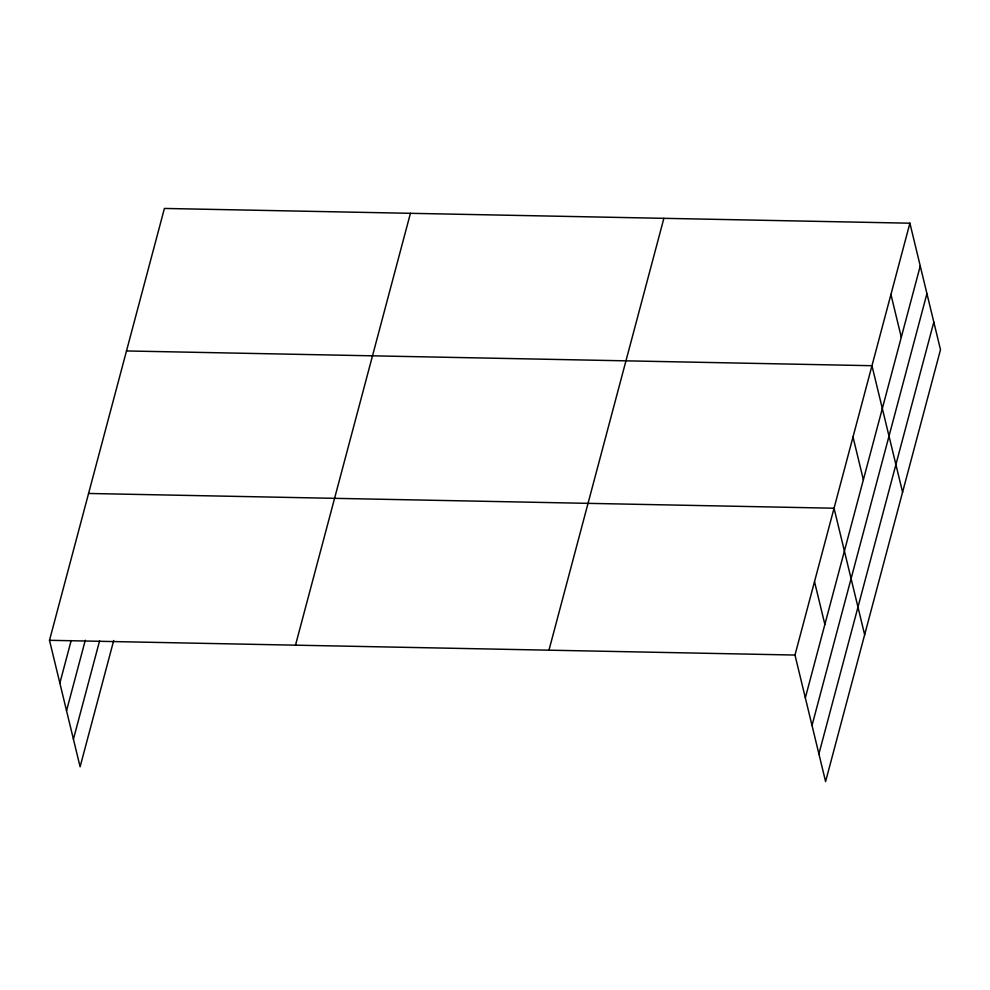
<?xml version="1.0" encoding="UTF-8"?>
<svg xmlns="http://www.w3.org/2000/svg" width="990" height="990" viewBox="0 0 990 990"><rect width="100%" height="100%" fill="white"/><g stroke="black" fill="none" stroke-linecap="round" stroke-linejoin="round"><path stroke-width="1.49" d="M113.701 640.53L80.103 766.804L49.5 640.307L164.414 208.445L909.897 223.196L940.5 349.693L825.586 781.555L794.982 655.046L909.897 223.196M59.858 683.1L71.181 640.518M66.54 710.721L85.288 640.245M73.421 739.184L99.606 640.815M295.503 645.171L410.429 213.308M548.967 650.183L663.882 218.32M805.328 697.851L920.255 265.988M812.01 725.472L926.937 293.609M818.903 753.935L933.818 322.072M126.497 350.955L871.967 365.706L902.583 492.216M88.568 493.466L834.05 508.217L864.654 634.726M49.5 640.307L794.982 655.046M890.938 294.451L901.284 337.243M853.009 436.961L863.367 479.754M814.51 581.637L824.868 624.43"/></g></svg>
